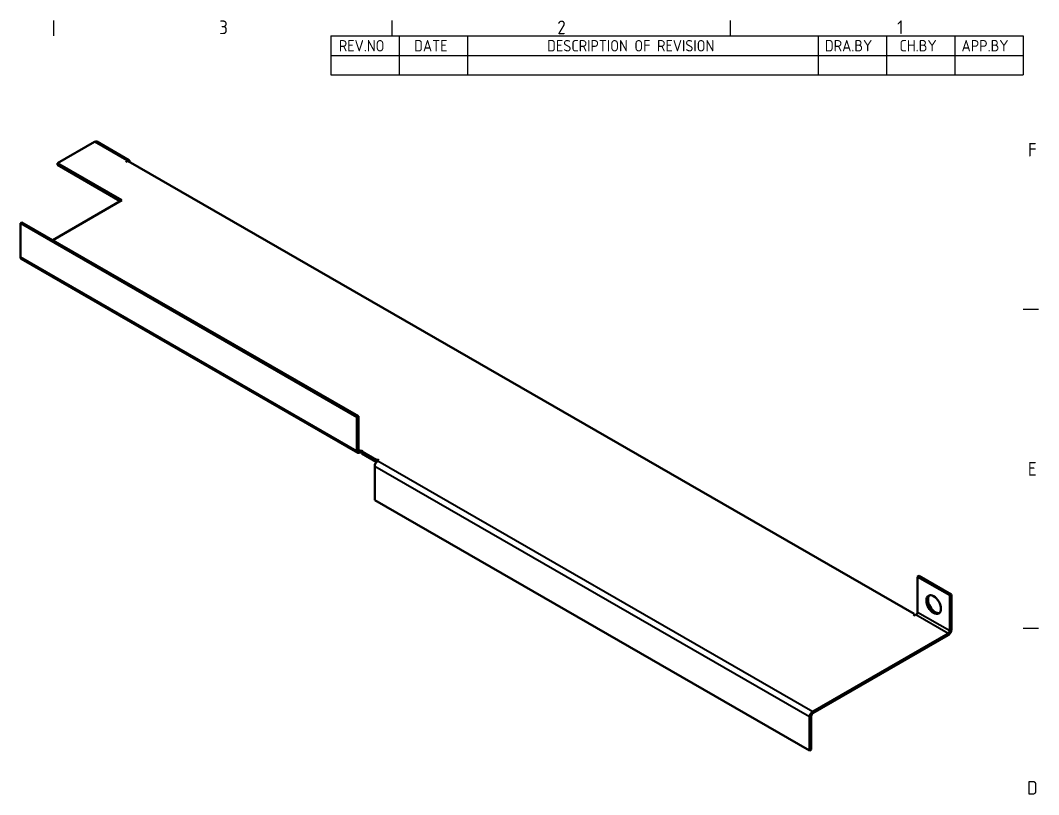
# Model space of a CAD drawing. Header units: millimetres. Extents: x 0 to 594, y 0 to 420.
# Drawn here: x 363.9 to 587.4, y 243.5 to 413.4 of the extents above; entities that cross this region are included whole.
import ezdxf

# ---------------------------------------------------------------- set-up
doc = ezdxf.new("R2010")
doc.units = ezdxf.units.MM
doc.layers.get('0').update_dxf_attribs({"color": 3, "lineweight": 25})
for name, color, linetype, lineweight in [('가시적인 것(ISO)', 3, 'Continuous', 40), ('가시적인 좁은 것(ISO)', 3, 'Continuous', 35), ('경계(ISO)', 7, 'Continuous', 25), ('기호(ISO)', 5, 'Continuous', 25)]:
    doc.layers.add(name, color=color, linetype=linetype, lineweight=lineweight)
doc.styles.add('ISO ProportionalPSTEK', font='isocp.shx')
doc.styles.add('문자 텍스트_PSTEK_POSCO', font='isocp.shx')

# ---------------------------------------------------------------- blocks, each defined once
blk = doc.blocks.new('경계 Default Border')
at = {"layer": '경계(ISO)'}
for p, q in [((371.25, 410), (371.25, 413.4000015258789)), ((445.4999923706055, 410), (445.4999923706055, 413.4000015258789)), ((519.7499847412109, 410), (519.7499847412109, 413.4000015258789)), ((584.0000152587891, 350), (587.400016784668, 350)), ((584.0000152587891, 280), (587.400016784668, 280))]:
    blk.add_line(p, q, dxfattribs=at)
at = {"layer": '경계(ISO)', "color": 2, "char_height": 3.00000011920929, "attachment_point": 7, "style": '문자 텍스트_PSTEK_POSCO'}
for s, insert in [('3', (407.5435395229536, 410.3713945155963)), ('2', (481.752739416884, 410.3713945155963)), ('1', (556.3610661041481, 410.4)), ('F', (585.0445395201642, 383.4999999403954)), ('E', (585.0445395201642, 313.4713944559917)), ('D', (584.8782702028949, 243.4713944559917))]:
    blk.add_mtext(s, dxfattribs=dict(at, insert=insert))
blk = doc.blocks.new('리비전 내역')
at = {"layer": '기호(ISO)'}
for p, q in [((432.0000152587891, 410), (584.0000152587891, 410)), ((432.0000152587891, 410), (432.0000152587891, 405.72)), ((447.0000152587891, 410), (447.0000152587891, 405.72)), ((462.0000152587891, 410), (462.0000152587891, 405.72)), ((539.0000152587891, 410), (539.0000152587891, 405.72)), ((554.0000152587891, 410), (554.0000152587891, 405.72)), ((569.0000152587891, 410), (569.0000152587891, 405.72)), ((584.0000152587891, 410), (584.0000152587891, 405.72)), ((432.0000152587891, 405.72), (584.0000152587891, 405.72)), ((432.0000152587891, 405.72), (432.0000152587891, 401.4400000000001)), ((447.0000152587891, 405.72), (447.0000152587891, 401.4400000000001)), ((462.0000152587891, 405.72), (462.0000152587891, 401.4400000000001)), ((539.0000152587891, 405.72), (539.0000152587891, 401.4400000000001)), ((554.0000152587891, 405.72), (554.0000152587891, 401.4400000000001)), ((569.0000152587891, 405.72), (569.0000152587891, 401.4400000000001)), ((584.0000152587891, 405.72), (584.0000152587891, 401.4400000000001)), ((432.0000152587891, 401.4400000000001), (584.0000152587891, 401.4400000000001))]:
    blk.add_line(p, q, dxfattribs=at)
at = {"layer": '기호(ISO)', "color": 2, "char_height": 2.5, "attachment_point": 7, "style": 'ISO ProportionalPSTEK'}
for s, insert in [('REV.NO', (433.7871316270198, 406.5831824209448)), ('DATE', (450.3142470316257, 406.5831824209448)), ('DESCRIPTION OF REVISION', (479.507035692152, 406.5831824209448)), ('DRA.BY', (540.4757492141094, 406.5831824209448)), ('CH.BY', (556.8643067674008, 406.5831824209448)), ('APP.BY', (570.4777492192294, 406.5831824209448))]:
    blk.add_mtext(s, dxfattribs=dict(at, insert=insert))

msp = doc.modelspace()

# ---------------------------------------------------------------- linework, layer by layer
at = {"layer": '가시적인 것(ISO)'}
for p, q in [((380.1479022468527, 386.7533869336908), (372.0161742632086, 382.0706362250781)), ((387.7180022703034, 382.7304661070708), (380.6469344584369, 386.8024232449935)), ((387.0421933634226, 382.5796308673199), (387.2189700587193, 382.681429795768)), ((387.395746754016, 382.3760330104238), (387.0421933634226, 382.5796308673199)), ((387.5725234493126, 382.4778319388719), (387.395746754016, 382.3760330104238)), ((560.1065780588557, 283.122077773557), (387.5725234493126, 382.4778319388719)), ((372.0161742632086, 382.0706362250781), (386.1583098869417, 373.9267219492327)), ((372.0161742632086, 381.661862662657), (372.0161742632086, 382.0706362250781)), ((385.8033865071425, 373.722335168022), (372.0161742632086, 381.661862662657)), ((386.1583098869417, 373.9267219492327), (370.9815438863471, 365.1870036646717)), ((364.2379996701619, 369.0703525076726), (363.8844462795687, 368.8667546507764)), ((363.8844462795687, 368.8667546507764), (363.8844462795687, 361.5088305271936)), ((363.8844462795687, 368.8667546507764), (437.7771049135739, 326.3148025594837)), ((364.2379996701619, 369.0703525076726), (438.1306583041671, 326.51840041638)), ((437.9851794831762, 318.497490713548), (364.092520849171, 361.0494428048407)), ((438.1306583041671, 326.51840041638), (437.7771049135739, 326.3148025594837)), ((438.1306583041671, 326.51840041638), (438.1306583041671, 319.1604762927971)), ((437.7771049135739, 326.3148025594837), (437.7771049135739, 318.9568784359009)), ((438.4842116947603, 318.9553005872721), (438.660988390057, 319.0570995157202)), ((438.660988390057, 318.6483259532989), (438.4842116947603, 318.5465270248508)), ((438.660988390057, 319.0570995157202), (438.660988390057, 318.6483259532989)), ((438.660988390057, 319.0570995157202), (439.0145417806503, 318.853501658824)), ((438.8377650853537, 318.5465270248508), (438.660988390057, 318.6483259532989)), ((439.0145417806503, 318.853501658824), (438.8377650853536, 318.7517027303759)), ((438.8377650853536, 318.7517027303759), (442.0197456006936, 316.9193220183107)), ((438.8377650853536, 318.7517027303759), (438.8377650853536, 318.3429291679547)), ((442.0197456006936, 316.5105484558894), (438.8377650853536, 318.3429291679547)), ((441.6661922101005, 308.1330571991967), (441.6661922101005, 315.4909813227796)), ((442.0197456006936, 316.9193220183107), (442.1965222959902, 317.0211209467588)), ((442.0197456006936, 316.5105484558894), (442.0197456006936, 316.9193220183107)), ((442.1965222959902, 316.6123473843375), (442.0197456006936, 316.5105484558894)), ((442.1965222959902, 316.6123473843375), (442.1965222959902, 317.0211209467588)), ((442.1965222959902, 317.0211209467588), (442.5500756865836, 316.8175230898627)), ((442.2135132167183, 316.6025629638257), (442.1965222959902, 316.6123473843375)), ((442.5500756865836, 316.8175230898627), (442.3732989912869, 316.7157241614145)), ((537.1256076702985, 253.1616358372397), (441.6661922101005, 308.1330571991967)), ((560.8136848400422, 291.2975490219825), (561.1672382306356, 291.5011468788787)), ((560.8136848400422, 291.2975490219825), (560.8136848400422, 283.5308513359784)), ((567.8847526519088, 287.2255918840597), (560.8136848400422, 291.2975490219825)), ((568.238306042502, 287.4291897409559), (561.1672382306356, 291.5011468788787)), ((567.8847526519088, 287.2255918840597), (568.238306042502, 287.4291897409559)), ((567.8847526519088, 287.2255918840597), (567.8847526519088, 279.4588941980556)), ((568.238306042502, 279.6624920549518), (568.238306042502, 287.4291897409559)), ((559.9298013635591, 283.0202788451089), (560.1065780588557, 283.122077773557)), ((560.2833547541525, 282.8166809882128), (559.9298013635591, 283.0202788451089)), ((560.1065780588557, 283.122077773557), (560.1065780588557, 282.9184799166609)), ((560.4601314494491, 282.9184799166609), (560.2833547541525, 282.8166809882128)), ((537.832714451485, 261.7443027994575), (567.5311992613156, 278.8465227787381)), ((567.5311992613156, 278.4377492163168), (537.832714451485, 261.3355292370363)), ((537.1256076702986, 260.5195599608226), (537.1256076702985, 253.1616358372397)), ((537.4791610608917, 253.3652336941359), (537.4791610608918, 260.7231578177188)), ((537.4791610608917, 253.3652336941359), (537.1256076702985, 253.1616358372397))]:
    msp.add_line(p, q, dxfattribs=at)
for centre, major_axis, ratio, start_param, end_param in [((380.1479022468527, 385.9358398088482), (0.4990322115841822, 0.8665834361453016), 0.5780931159156388, 0, 0.7834644549744159), ((387.2189700587193, 381.8638826709255), (0.4990322115841793, 0.8665834361452965), 0.5780931159156387, 5.499720852205138, 7.066649762154002), ((364.5915530607551, 361.916026240986), (-0.4990322115841833, -0.8665834361453032), 0.5780931159156387, 5.495853435359137, 6.283185307179616), ((438.4842116947603, 319.3640741496933), (-0.499032211584179, -0.8665834361452959), 0.5780931159156386, 5.495853435359093, 7.066649762154002), ((438.4842116947603, 319.3640741496933), (-0.2495161057920882, -0.4332917180726459), 0.5780931159156388, 5.495853435359137, 7.066649762154002), ((442.3732989912869, 315.898177036572), (0.4990322115842306, 0.8665834361452657), 0.5780931159156388, 0.7834644549746894, 2.354260781769559), ((564.7027721365689, 285.3774326857046), (-1.122822476064919, 1.949812731326644), 0.5780931159158084, 0.1574820006976164, 2.984110652892198), ((560.4601314494491, 283.3272534790822), (-0.2495161057921164, -0.4332917180726348), 0.5780931159156387, 0.7834644549747889, 2.354260781769515), ((567.5311992613156, 279.2552963411594), (0.4990322115841287, 0.8665834361453287), 0.5780931159156387, 3.925057108563935, 5.495853435358835), ((567.5311992613156, 279.2552963411594), (-0.2495161057921164, -0.4332917180726348), 0.5780931159156387, 0.7834644549747889, 2.354260781769515), ((537.832714451485, 260.926755674615), (-0.4990322115841299, -0.8665834361453311), 0.5780931159156387, 3.925057108563935, 5.495853435358835), ((537.832714451485, 260.926755674615), (0.2495161057921142, 0.433291718072631), 0.5780931159156388, 0.7834644549747889, 2.354260781769515)]:
    msp.add_ellipse(centre, major_axis=major_axis, ratio=ratio, start_param=start_param, end_param=end_param, dxfattribs=at)
msp.add_ellipse((564.3492187459756, 285.1738348288084), major_axis=(-1.122822476064797, 1.949812731326708), ratio=0.5780931159158094, dxfattribs=at)
at = {"layer": '가시적인 좁은 것(ISO)'}
for p, q in [((387.2189700587193, 382.681429795768), (380.1479022468527, 386.7533869336908)), ((387.2189700587193, 382.681429795768), (387.2189700587193, 382.4778319388719)), ((363.8844462795687, 361.5088305271936), (437.7771049135739, 318.9568784359009)), ((437.7771049135739, 318.9568784359009), (438.1306583041671, 319.1604762927971)), ((438.1306609481975, 319.1588969215722), (438.4842116947603, 318.9553005872721)), ((438.4842116947603, 318.5465270248508), (438.4842116947603, 318.9553005872721)), ((537.1256076702986, 260.5195599608226), (441.6661922101005, 315.4909813227796)), ((442.3732989912869, 316.7157241614145), (537.832714451485, 261.7443027994575)), ((567.5311992613156, 278.8465227787381), (560.4601314494491, 282.9184799166609)), ((560.8136848400422, 283.5308513359784), (567.8847526519088, 279.4588941980556)), ((567.8847526519088, 279.4588941980556), (568.238306042502, 279.6624920549518)), ((567.5311992613156, 278.8465227787381), (567.5311992613156, 278.4377492163168)), ((537.832714451485, 261.7443027994575), (537.832714451485, 261.3355292370363)), ((537.4791610608918, 260.7231578177188), (537.1256076702986, 260.5195599608226))]:
    msp.add_line(p, q, dxfattribs=at)

# ---------------------------------------------------------------- block references
msp.add_blockref('경계 Default Border', (0, 0))
at = {"layer": '기호(ISO)'}
msp.add_blockref('리비전 내역', (0, 0), dxfattribs=at)

doc.saveas('drawing.dxf')
